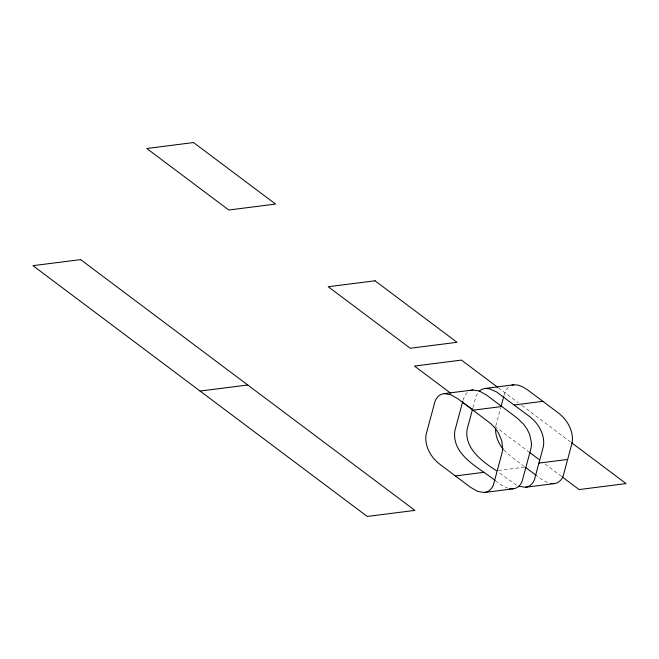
<?xml version="1.0" encoding="UTF-8"?>
<svg xmlns="http://www.w3.org/2000/svg" width="659" height="659" viewBox="0 0 659 659"><rect width="100%" height="100%" fill="white"/><g stroke="black" fill="none" stroke-linecap="round" stroke-linejoin="round"><path stroke-width="0.49" stroke-dasharray="3.29 2.47" d="M463.046 400.384L464.908 395.235L467.668 392.245M472.964 407.69L476.152 395.87L478.467 391.899M495.848 425.714L500.634 407.979M504.086 395.178L505.955 390.029L509.456 386.421M498.385 470.477L525.141 467.083M508.048 488.245L501.771 485.395L496.103 481.301M547.563 482.569L542.81 480.18L537.151 476.086M516.483 485.148L498.006 471.926M498.393 387.822L518.271 402.731M521.813 405.392L570.776 442.123M494.761 426.282L529.095 452.049M545.018 463.994L561.443 476.309M524.342 466.481L509.926 455.666L503.987 450.105"/><path stroke-width="0.99" d="M462.775 401.372L454.801 430.928C451.769 455.904 479.678 467.701 495.304 480.699M472.701 408.671L467.116 429.363C464.249 448.59 482.528 461.646 496.408 470.724M501.161 406.01L503.822 396.158M479.225 391.289L481.482 389.461L485.172 388.431L513.905 384.782L518.163 385.144L522.801 386.915L527.661 389.93L558.091 412.756C567.226 419.618 573.89 430.994 572.169 442.7L563.132 476.193C561.682 479.991 558.305 483.327 554.112 483.632L525.38 487.281L518.839 486.218M444.133 393.637C439.932 393.942 436.563 397.278 435.113 401.076L426.068 434.578C424.347 446.283 431.019 457.651 440.154 464.521L470.575 487.347L477.791 491.433L484.34 492.495L513.064 488.846C517.266 488.541 520.643 485.205 522.085 481.408L531.129 447.906L531.401 445.113L531.368 442.387L529.605 434.347L527.109 429.141L523.666 424.256L517.043 417.963L501.837 406.545L486.622 395.136L479.406 391.051L472.857 389.988L444.133 393.637L450.674 394.7L457.89 398.786L490.708 423.556L494.934 427.905L498.377 432.79L501.738 440.657L502.669 448.763L502.397 451.555L493.36 485.057C491.911 488.846 488.533 492.191 484.34 492.495M470.938 390.334L472.857 389.988M511.977 385.12L513.905 384.782M525.38 487.281C529.581 486.976 532.95 483.64 534.4 479.843L543.436 446.349C545.158 434.643 538.494 423.267 529.358 416.397L496.474 391.883L489.431 388.794L485.172 388.431M200.089 391.051L247.776 385.004M473.104 410.195L501.837 406.545M514.144 404.98L542.876 401.339M538.922 463.096L567.654 459.447M455.361 475.938L484.093 472.289M554.112 483.632L550.586 483.393M513.064 488.846L509.539 488.599M497.693 387.294L461.432 360.094L414.47 366.058L450.731 393.258M571.559 442.708L626.05 483.591L579.088 489.555L562.242 476.91M463.747 403.02L465.905 404.634M466.621 405.178L472.091 409.28M529.811 452.585L539.326 459.727M525.94 467.676L536.352 475.485M503.311 449.364C498.459 443.565 495.346 436.151 495.568 428.507M193.557 142.55L146.768 148.489L228.772 210.015L275.569 204.076L193.557 142.55M80.629 259.613L32.95 265.659L367.236 516.45L414.915 510.396L80.629 259.613M375.012 280.792L328.223 286.731L410.227 348.249L457.016 342.309L375.012 280.792"/></g></svg>
